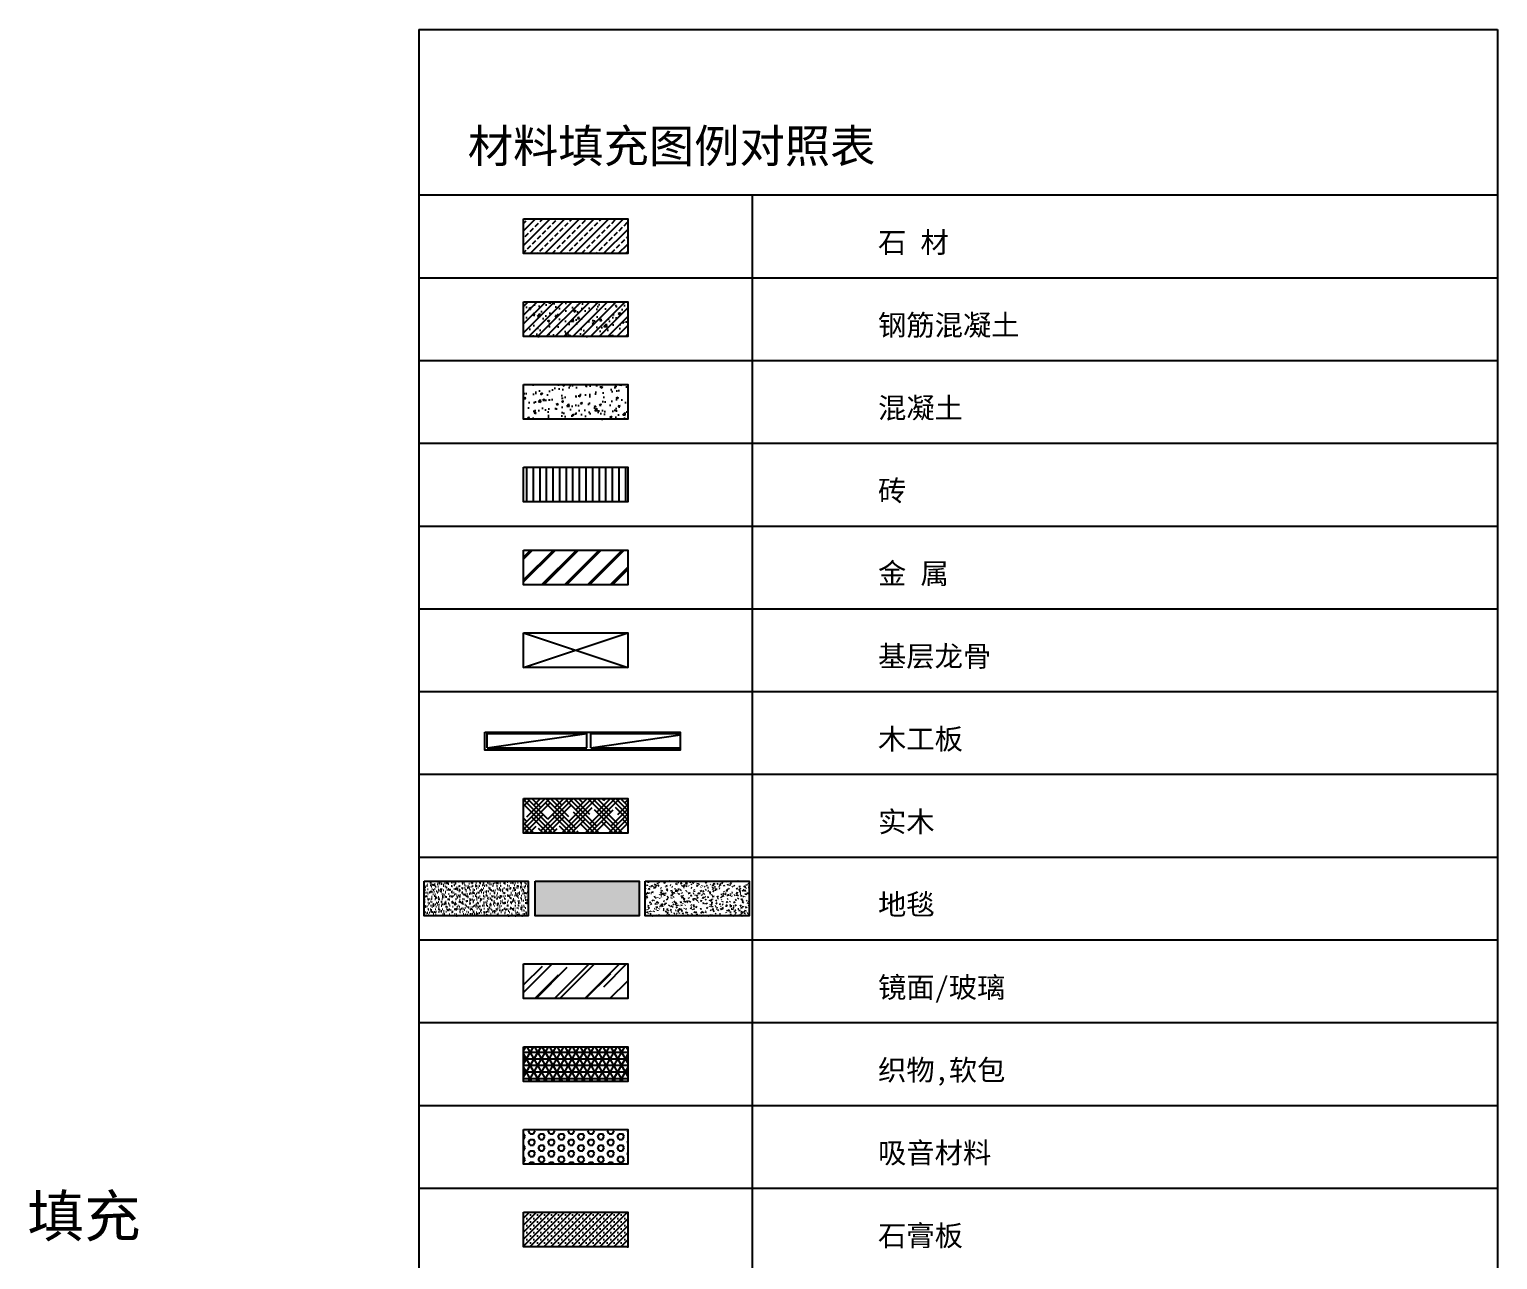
# Model space of a CAD drawing. Header units: millimetres. Extents: x -108685 to 756730, y -311791 to -113.
# Drawn here: x -48374 to -34224, y -237362 to -225501 of the extents above; entities that cross this region are included whole.
import ezdxf

# ---------------------------------------------------------------- set-up
doc = ezdxf.new("R2010")
doc.units = ezdxf.units.MM
for name, color, linetype in [('JJ4-【节点填充】Hatch', 250, 'Continuous'), ('QQ4-【墙体新建填充】New_wall_hatch', 251, 'Continuous'), ('XX9-【标注引线】Dim', 44, 'Continuous')]:
    doc.layers.add(name, color=color, linetype=linetype)
doc.styles.add('黑体', font='simhei.ttf')

msp = doc.modelspace()

# ---------------------------------------------------------------- hatches: boundary and pattern name
at = {"layer": 'JJ4-【节点填充】Hatch'}
h = msp.add_hatch(dxfattribs=at)
h.set_pattern_fill('YPSGT-钢筋混凝土', color=256, scale=300, pattern_type=2)
h.set_pattern_definition([(45, (-57753.66, -102901.076), (-42.426407, 42.426407), []), (50, (-57753.66, -102901.08), (215.17805, -18.82565), [22.5, -247.5]), (355, (-57753.66, -102901.08), (-41.6254, 225.65763), [18, -198]), (100.4514, (-57735.73, -102902.64), (173.5528, 206.83186), [19.12206, -210.34263]), (46.1842, (-57753.66, -102841.08), (320.1723, -49.6557), [33.75, -371.25]), (96.6356, (-57726.98, -102845.2), (280.3988, 292.2354), [28.6831, -315.5139]), (351.1842, (-57753.66, -102841.08), (280.3986, 292.2356), [27, -297]), (21, (-57723.66, -102856.08), (179.0721, -120.78568), [22.5, -247.5]), (326, (-57723.66, -102856.08), (72.9946, 217.545), [18, -198]), (71.4514, (-57708.74, -102866.14), (252.06678, 96.75915), [19.12206, -210.34263]), (37.5, (-57753.66, -102901.076), (3.647957, 99.868156), [0, -195.6, 0, -201, 0, -198.75]), (7.5, (-57753.66, -102901.08), (78.92086, 118.32351), [0, -114.6, 0, -191.1, 0, -75.75]), (327.5, (-57820.56, -102901.08), (160.14673, -6.76646), [0, -75, 0, -234, 0, -310.5]), (317.5, (-57850.56, -102901.08), (174.95585, 30.0315), [0, -97.5, 0, -155.4, 0, -220.5])])
h.paths.add_polyline_path([(-43611.2, -228127.2), (-42607.4, -228127.2), (-42607.4, -228461.7), (-43611.2, -228461.7)])
h = msp.add_hatch(dxfattribs=at)
h.set_pattern_fill('1WOOD', color=256, scale=1000, pattern_type=2)
h.set_pattern_definition([(8.31427, (-43966.438, -232612.0335), (15999.9999242, 2339.9999913), [972.122, -101100.68]), (90, (-43965.5, -232611.7), (-1000, 6e-14), [140, -40]), (0, (-43965.49, -232611.75), (0, 180), [960, -40]), (90, (-43005.5, -232611.7), (-1000, 6e-14), [140, -40]), (0, (-43965.49, -232471.75), (0, 180), [960, -40])])
h.paths.add_polyline_path([(-43985.5, -232451.7), (-42102.1, -232451.7), (-42102.1, -232276.4), (-43985.5, -232276.4)])
at = {"layer": 'QQ4-【墙体新建填充】New_wall_hatch'}
h = msp.add_hatch(dxfattribs=at)
h.set_pattern_fill('JIS_STN_2.5', color=256, scale=40)
h.set_pattern_definition([(45, (-54692.11, -102901.08), (-70.71068, 70.71068), []), (45, (-54621.51, -102901.08), (-70.71068, 70.71068), [48, -20])])
h.paths.add_polyline_path([(-43611.2, -227329.2), (-42607.4, -227329.2), (-42607.4, -227663.7), (-43611.2, -227663.7)])
h = msp.add_hatch(dxfattribs=at)
h.set_pattern_fill('AR-CONC', color=256)
h.set_pattern_definition([(50, (-54692.11, -102901.08), (182.18467, -15.93909), [19.05, -209.55]), (355, (-54692.11, -102901.08), (-35.24342, 191.05685), [15.24, -167.64058]), (100.45144, (-54676.93, -102902.4), (146.94125, 175.11775), [16.19, -178.09024]), (46.1842, (-54692.11, -102850.28), (271.07904, -42.04233), [28.575, -314.325]), (96.63556, (-54669.52, -102853.78), (237.40413, 247.4261), [24.285, -267.1356]), (351.18415, (-54692.1, -102850.28), (237.40413, 247.4261), [22.85997, -251.45973]), (21, (-54666.71, -102862.98), (151.6144, -102.2652), [19.05, -209.55]), (326, (-54666.71, -102862.98), (61.80203, 184.18797), [15.24, -167.64]), (71.45144, (-54654.08, -102871.5), (213.41642, 81.92277), [16.19, -178.08994]), (37.5, (-54692.11, -102901.076), (3.088603, 84.55504), [0, -165.608, 0, -170.18, 0, -168.275]), (7.5, (-54692.11, -102901.08), (66.81966, 100.180575), [0, -97.028, 0, -161.798, 0, -64.135]), (327.5, (-54748.754, -102901.076), (135.590595, -5.728744), [0, -63.5, 0, -198.12, 0, -262.89]), (317.5, (-54774.15, -102901.08), (148.12918, 25.42649), [0, -82.55, 0, -131.572, 0, -186.69])])
h.paths.add_polyline_path([(-43611.2, -228925.2), (-42607.4, -228925.2), (-42607.4, -229259.7), (-43611.2, -229259.7)])
h = msp.add_hatch(dxfattribs=at)
h.set_pattern_fill('LINE', color=256, scale=20, angle=90)
h.set_pattern_definition([(90, (-54692.11, -102901.076), (-63.5, 4e-15), [])])
h.paths.add_polyline_path([(-43611.2, -229723.2), (-42607.4, -229723.2), (-42607.4, -230057.7), (-43611.2, -230057.7)])
h = msp.add_hatch(dxfattribs=at)
h.set_pattern_fill('JIS_LC_8A', color=256, scale=20)
h.set_pattern_definition([(45, (-54692.11, -102901.08), (-110.30866, 110.30866), []), (45, (-54672.11, -102901.08), (-110.30866, 110.30866), [])])
h.paths.add_polyline_path([(-43611.2, -230521.2), (-42607.4, -230521.2), (-42607.4, -230855.7), (-43611.2, -230855.7)])
h = msp.add_hatch(dxfattribs=at)
h.set_pattern_fill('HOUND', color=256, scale=20, angle=45)
h.set_pattern_definition([(45, (-54692.112, -102901.076), (67.351921, 112.2532015), [508, -254]), (135, (-54692.112, -102901.076), (67.351921, -112.2532015), [508, -254])])
h.paths.add_polyline_path([(-43611.2, -232915.2), (-42607.4, -232915.2), (-42607.4, -233249.7), (-43611.2, -233249.7)])
h = msp.add_hatch(dxfattribs=at)
h.set_pattern_fill('AR-SAND', color=256)
h.set_pattern_definition([(37.5, (-55650.05, -102901.076), (-1.600031, 48.941324), [0, -38.608, 0, -43.18, 0, -41.275]), (7.5, (-55650.05, -102901.076), (44.952328, 71.68251), [0, -20.828, 0, -34.798, 0, -13.335]), (327.5, (-55681.294, -102901.076), (79.099237, 0.143718), [0, -12.7, 0, -45.72, 0, -59.69]), (317.5, (-55681.294, -102901.076), (76.355645, 22.292932), [0, -6.35, 0, -29.972, 0, -34.29])])
h.paths.add_polyline_path([(-44569.1, -233713.2), (-43565.4, -233713.2), (-43565.4, -234047.7), (-44569.1, -234047.7)])
h = msp.add_hatch(dxfattribs=at)
h.set_pattern_fill('YPSGT-毛毯', color=256, scale=100, pattern_type=2)
h.set_pattern_definition([(0, (-58639.6, -102853.076), (44, 76), [4, -67, 3, -29, 6, -71]), (5, (-58684.6, -102817.076), (39.37543, 77.72757), [8, -67, 6, -29, 12, -71]), (10, (-58658.6, -102812.08), (26.892046, 95.11476), [7, -17, 9, -53, 5, -66]), (15, (-58676.6, -102803.08), (22.50232, 89.88685), [14, -17, 15, -53, 11, -66]), (20, (-58668.6, -102844.076), (44.490318, 73.658751), [8, -55, 7, -41, 5, -32]), (25, (-58654.6, -102858.076), (49.86157, 72.902838), [11, -55, 14, -41, 12, -32]), (30, (-58639.6, -102850.076), (-7.323085, 84.683956), [5, -33, 4, -49, 3, -65]), (35, (-58684.6, -102886.076), (7.441193, 99.210023), [11, -33, 8, -49, 6, -65]), (40, (-58667.6, -102828.076), (11.278639, 72.123452), [4, -44, 3, -28, 8, -51]), (45, (-58667.6, -102864.08), (-20.506097, 98.28784), [8, -44, 6, -28, 15, -51]), (50, (-58652.6, -102864.076), (-26.74929, 78.57783), [2, -37, 5, -61, 6, -31]), (60, (-58649.6, -102857.076), (-33.157677, 74.56922), [5, -41, 2, -48, 4, -37]), (65, (-58685.6, -102857.076), (-24.31638, 104.02266), [11, -41, 4, -48, 8, -37]), (70, (-58660.6, -102869.076), (-36.630757, 71.862283), [3, -19, 6, -32, 4, -44]), (75, (-58696.6, -102878.08), (-77.527906, 77.71373), [6, -19, 12, -32, 8, -44]), (80, (-58655.6, -102810.076), (-69.52178, 54.906483), [7, -44, 3, -52, 6, -49]), (85, (-58646.6, -102882.08), (-83.0084, 49.422727), [14, -44, 6, -52, 12, -49]), (90, (-58649.6, -102853.08), (-88, 37), [6, -31, 4, -61, 2, -62]), (95, (-58685.6, -102817.08), (-94.0275, 65.05251), [12, -31, 4, -61, 4, -62]), (100, (-58665.6, -102822.076), (-82.657153, 48.381764), [7, -39, 6, -32, 7, -73]), (105, (-58647.6, -102804.076), (-86.559366, 40.99361), [14, -39, 12, -32, 14, -73]), (110, (-58672.6, -102879.076), (-80.14678, 27.23038), [8, -26, 4, -53, 6, -58]), (115, (-58618.6, -102879.076), (-82.215082, 20.141507), [15, -26, 8, -53, 12, -58]), (120, (-58699.6, -102867.076), (-95.54998, 9.497423), [5, -67, 6, -31, 7, -41]), (125, (-58690.6, -102858.08), (-108.548696, 3.343733), [11, -67, 12, -31, 14, -41]), (130, (-58677.6, -102889.076), (-93.035922, 23.75536), [3, -22, 4, -43, 8, -56]), (135, (-58668.6, -102880.076), (-107.48023, 15.55635), [6, -22, 8, -43, 15, -56]), (140, (-58707.6, -102809.076), (-73.532284, -11.401896), [6, -36, 7, -31, 4, -42]), (145, (-58667.6, -102872.076), (-77.42092, -25.139637), [12, -36, 14, -31, 8, -42]), (150, (-58624.6, -102895.076), (-68.27499, -40.255753), [4, -28, 8, -62, 7, -57]), (155, (-58633.6, -102840.076), (-88.976974, -34.642432), [8, -28, 15, -62, 14, -57]), (160, (-58690.6, -102839.076), (-79.30036, -54.142896), [6, -42, 5, -38, 4, -61]), (165, (-58699.6, -102875.08), (-85.302436, -67.21231), [12, -42, 11, -38, 8, -61]), (170, (-58684.6, -102863.076), (-71.88135, -56.37439), [9, -33, 6, -45, 8, -44]), (175, (-58639.6, -102818.08), (-68.26327, -80.356244), [11, -33, 12, -45, 13, -44])])
h.paths.add_polyline_path([(-43500.4, -233713.2), (-42496.6, -233713.2), (-42496.6, -234047.7), (-43500.4, -234047.7)])
h = msp.add_hatch(dxfattribs=at)
h.set_pattern_fill('YPSGT-短毛地毯', color=256, scale=50, pattern_type=2)
h.set_pattern_definition([(0, (-57609.66, -102805.08), (88, 152), [8, -134, 6, -58, 12, -142]), (10, (-57647.66, -102723.08), (53.7841, 190.22952), [14, -34, 18, -106, 10, -132]), (20, (-57667.66, -102787.08), (88.98064, 147.3175), [16, -110, 14, -82, 10, -64]), (30, (-57609.66, -102799.08), (-14.64617, 169.36791), [10, -66, 8, -98, 6, -130]), (40, (-57665.66, -102755.08), (22.55728, 144.246904), [8, -88, 6, -56, 16, -102]), (50, (-57635.66, -102827.08), (-53.49858, 157.15566), [4, -74, 10, -122, 12, -62]), (60, (-57629.66, -102813.08), (-66.31535, 149.13844), [10, -82, 4, -96, 8, -74]), (70, (-57651.66, -102837.08), (-73.26151, 143.72457), [6, -38, 12, -64, 8, -88]), (80, (-57641.66, -102719.08), (-139.04356, 109.81297), [14, -88, 6, -104, 12, -98]), (90, (-57629.66, -102805.08), (-176, 74), [12, -62, 8, -122, 4, -124]), (100, (-57661.66, -102743.08), (-165.3143, 96.76353), [14, -78, 12, -64, 14, -146]), (110, (-57675.66, -102857.08), (-160.29356, 54.46076), [16, -52, 8, -106, 12, -116]), (120, (-57729.66, -102833.08), (-191.09996, 18.99485), [10, -134, 12, -62, 14, -82]), (130, (-57685.66, -102877.08), (-186.07184, 47.51072), [6, -44, 8, -86, 16, -112]), (140, (-57745.66, -102717.08), (-147.06457, -22.80379), [12, -72, 14, -62, 8, -84]), (150, (-57579.66, -102889.08), (-136.54998, -80.5115), [8, -56, 16, -124, 14, -114]), (160, (-57711.66, -102777.08), (-158.60072, -108.2858), [12, -84, 10, -76, 8, -122]), (170, (-57699.66, -102825.08), (-143.7627, -112.74878), [18, -66, 12, -90, 16, -88])])
h.paths.add_polyline_path([(-42440.2, -233713.2), (-41436.5, -233713.2), (-41436.5, -234047.7), (-42440.2, -234047.7)])
h = msp.add_hatch(dxfattribs=at)
h.set_pattern_fill('AR-RROOF', color=256, scale=10, angle=45)
h.set_pattern_definition([(45, (-54692.1, -102901.08), (215.52615, 574.7364), [3810, -508, 1270, -254]), (45, (-54543.04, -102572.4), (-418.4799, 59.2697), [762, -83.82, 1524, -190.5]), (45, (-54754.97, -102658.61), (813.6112, 1054.28207), [2032, -355.6, 1016, -254])])
h.paths.add_polyline_path([(-43611.2, -234511.2), (-42607.4, -234511.2), (-42607.4, -234845.7), (-43611.2, -234845.7)])
h = msp.add_hatch(dxfattribs=at)
h.set_pattern_fill('NET3', color=256, scale=20)
h.set_pattern_definition([(0, (-54692.11, -102901.076), (0, 63.5), []), (60, (-54692.11, -102901.076), (-54.992613, 31.75), []), (120, (-54692.11, -102901.076), (-54.992613, -31.75), [])])
h.paths.add_polyline_path([(-43611.2, -235309.2), (-42607.4, -235309.2), (-42607.4, -235643.7), (-43611.2, -235643.7)])
h = msp.add_hatch(dxfattribs=at)
h.set_pattern_fill('HEX', color=256, scale=10)
h.set_pattern_definition([(0, (-54692.11, -102901.076), (0, 54.992613), [31.75, -63.5]), (120, (-54692.11, -102901.076), (-47.625, -27.496307), [31.75, -63.5]), (60, (-54660.36, -102901.076), (-47.625, 27.496307), [31.75, -63.5])])
h.paths.add_polyline_path([(-43611.2, -236107.2), (-43611.2, -236441.7), (-42607.4, -236441.7), (-42607.4, -236107.2)])
h = msp.add_hatch(dxfattribs=at)
h.set_pattern_fill('SACNCR', color=256, scale=20)
h.set_pattern_definition([(45, (-54692.11, -102901.076), (-33.67596, 33.67596), []), (45, (-54658.436, -102901.076), (-33.67596, 33.67596), [0, -47.625])])
h.paths.add_polyline_path([(-43611.2, -236905.2), (-42607.4, -236905.2), (-42607.4, -237239.7), (-43611.2, -237239.7)])

# ---------------------------------------------------------------- linework, layer by layer
for points in [[(-43611.2, -227329.2), (-42607.4, -227329.2), (-42607.4, -227663.7), (-43611.2, -227663.7)], [(-43611.2, -228127.2), (-42607.4, -228127.2), (-42607.4, -228461.7), (-43611.2, -228461.7)], [(-43611.2, -228925.2), (-42607.4, -228925.2), (-42607.4, -229259.7), (-43611.2, -229259.7)], [(-43611.2, -229723.2), (-42607.4, -229723.2), (-42607.4, -230057.7), (-43611.2, -230057.7)], [(-43611.2, -230521.2), (-42607.4, -230521.2), (-42607.4, -230855.7), (-43611.2, -230855.7)], [(-43611.2, -231319.2), (-42607.4, -231319.2), (-42607.4, -231653.7), (-43611.2, -231653.7)], [(-43985.5, -232276.4), (-42102.1, -232276.4), (-42102.1, -232451.7), (-43985.5, -232451.7)], [(-43611.2, -232915.2), (-42607.4, -232915.2), (-42607.4, -233249.7), (-43611.2, -233249.7)], [(-44569.1, -233713.2), (-43565.4, -233713.2), (-43565.4, -234047.7), (-44569.1, -234047.7)], [(-43500.4, -233713.2), (-42496.6, -233713.2), (-42496.6, -234047.7), (-43500.4, -234047.7)], [(-42440.2, -233713.2), (-41436.5, -233713.2), (-41436.5, -234047.7), (-42440.2, -234047.7)], [(-43611.2, -234511.2), (-42607.4, -234511.2), (-42607.4, -234845.7), (-43611.2, -234845.7)], [(-43611.2, -235309.2), (-42607.4, -235309.2), (-42607.4, -235643.7), (-43611.2, -235643.7)], [(-43611.2, -236107.2), (-42607.4, -236107.2), (-42607.4, -236441.7), (-43611.2, -236441.7)], [(-43611.2, -236905.2), (-42607.4, -236905.2), (-42607.4, -237239.7), (-43611.2, -237239.7)]]:
    msp.add_lwpolyline(points, close=True)
for p, q in [((-43611.2, -231319.2), (-42607.4, -231653.7)), ((-43611.2, -231653.7), (-42607.4, -231319.2))]:
    msp.add_line(p, q, dxfattribs=at)
at = {"layer": 'XX9-【标注引线】Dim'}
for p, q in [((-44622, -225501.5), (-44622, -249441.5)), ((-44622, -225501.5), (-34224.1, -225501.5)), ((-34224.1, -225501.5), (-34224.1, -249441.5)), ((-44622, -227097.5), (-34224.1, -227097.5)), ((-41406.7, -227097.5), (-41406.7, -249441.5)), ((-44622, -227895.5), (-34231.9, -227895.5)), ((-44622, -228693.5), (-34231.9, -228693.5)), ((-44622, -229491.5), (-34231.9, -229491.5)), ((-44622, -230289.5), (-34231.9, -230289.5)), ((-44622, -231087.5), (-34231.9, -231087.5)), ((-44622, -231885.5), (-34231.9, -231885.5)), ((-44622, -232683.5), (-34231.9, -232683.5)), ((-44622, -233481.5), (-34231.9, -233481.5)), ((-44622, -234279.5), (-34231.9, -234279.5)), ((-44622, -235077.5), (-34231.9, -235077.5)), ((-44622, -235875.5), (-34231.9, -235875.5)), ((-44622, -236673.5), (-34231.9, -236673.5))]:
    msp.add_line(p, q, dxfattribs=at)

# ---------------------------------------------------------------- texts
at = {"color": 44, "style": '黑体'}
msp.add_text('填充', height=400, dxfattribs=at).set_placement((-48392.5, -237142.3))
at = {"layer": 'XX9-【标注引线】Dim', "style": '黑体'}
for s, height, p in [('材料填充图例对照表', 320, (-44149.2, -226785.8)), ('石 材 ', 200, (-40195.4, -227654.9)), ('钢筋混凝土 ', 200, (-40195.4, -228452.9)), ('混凝土', 200, (-40195.4, -229250.9)), ('砖 ', 200, (-40195.4, -230048.9)), ('金 属', 200, (-40195.4, -230846.9)), ('基层龙骨', 200, (-40195.4, -231644.9)), ('木工板', 200, (-40195.4, -232442.9)), ('实木', 200, (-40195.4, -233240.9)), ('地毯', 200, (-40195.4, -234038.9)), ('镜面/玻璃', 200, (-40195.4, -234836.9)), ('织物,软包', 200, (-40195.4, -235634.9)), ('吸音材料', 200, (-40195.4, -236432.9)), ('石膏板', 200, (-40195.4, -237230.9))]:
    msp.add_text(s, height=height, dxfattribs=at).set_placement(p)

doc.saveas('drawing.dxf')
